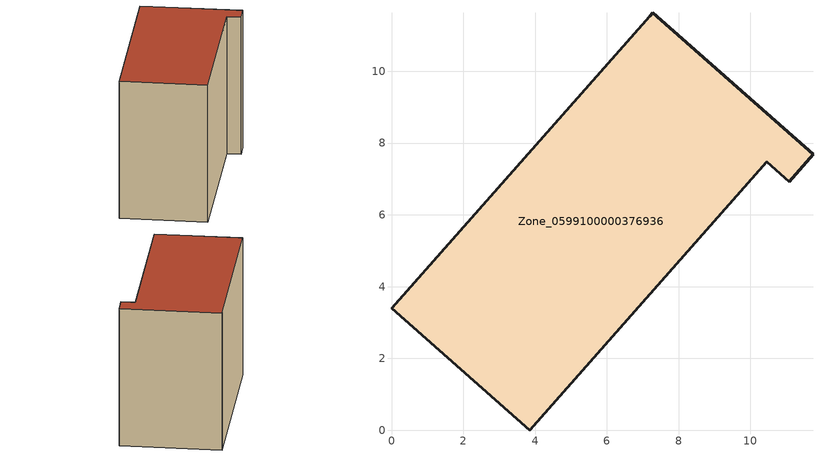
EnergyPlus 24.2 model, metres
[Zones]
Zone_0599100000376936
 floor ground (C_G): 7.2,11.54 7.27,11.63 11.74,7.68 11.08,6.92 10.45,7.48 3.85,0 0,3.4 z0
 wall outside (C_F): 11.08,6.92 11.74,7.68 7.27,11.63 7.2,11.54 0,3.4 3.85,0 10.45,7.48 11.08,6.92 z0:8.57
 roof outside (C_R): 7.27,11.63 7.2,11.54 0,3.4 3.85,0 10.45,7.48 11.08,6.92 11.74,7.68 z8.57
[BUILDING]
Pand.0599100000376936: North Axis=0; Terrain=City; Loads Convergence Tolerance Value=0.04; Temperature Convergence Tolerance Value=0.4; Solar Distribution=FullExterior; Maximum Number of Warmup Days=25; Minimum Number of Warmup Days=1
[Site:Location]
Rotterdam.The.Hague.AP_ZH_NLD Design_Conditions: Latitude=51.96; Longitude=4.45; Time Zone=1; Elevation=-4.5
[SITE:GROUNDTEMPERATURE:BUILDINGSURFACE]
18, 18, 18, 18, 18, 18, 18, 18, 18, 18, 18, 18
[MATERIAL] Thermal Absorptance=0.9; Solar Absorptance=0.7; Visible Absorptance=0.7
Name | Roughness | Thickness | Conductivity | Density | Specific Heat
G.TI.1992-2005 | MediumSmooth | 0.15 | 0.06 | 540 | 1210
F.TI.1992-2005 | Rough | 0.3 | 0.12 | 1920 | 840
R.TI.1992-2005 | MediumRough | 0.2 | 0.08 | 1500 | 1000
[CONSTRUCTION]
C_G: G.TI.1992-2005
C_F: F.TI.1992-2005
C_R: R.TI.1992-2005
[ZONE]
Zone_0599100000376936: Type=1; Multiplier=1; Ceiling Height=Autocalculate; Volume=Autocalculate; Floor Area=autocalculate; Part of Total Floor Area=Yes
[ZONEINFILTRATION:DESIGNFLOWRATE]
Infil_Zone_0599100000376936: Zone or ZoneList or Space or SpaceList=Zone_0599100000376936; Schedule=AlwaysOn; Design Flow Rate Calculation Method=Flow/Area; Flow Rate per Floor Area=0.0015; Constant Term Coefficient=1; Temperature Term Coefficient=0; Velocity Term Coefficient=0; Velocity Squared Term Coefficient=0
[HVACTEMPLATE:ZONE:IDEALLOADSAIRSYSTEM]
Zone_0599100000376936: Maximum Heating Supply Air Temperature=50; Minimum Cooling Supply Air Temperature=13; Maximum Heating Supply Air Humidity Ratio=0.0156; Minimum Cooling Supply Air Humidity Ratio=0.0077; Heating Limit=NoLimit; Cooling Limit=NoLimit; Dehumidification Control Type=ConstantSensibleHeatRatio; Cooling Sensible Heat Ratio=0.7; Dehumidification Setpoint=60; Humidification Control Type=None; Humidification Setpoint=30; Outdoor Air Method=None; Outdoor Air Flow Rate per Person=0.00944; Outdoor Air Flow Rate per Zone Floor Area=0; Outdoor Air Flow Rate per Zone=0; Demand Controlled Ventilation Type=None; Outdoor Air Economizer Type=NoEconomizer; Heat Recovery Type=None; Sensible Heat Recovery Effectiveness=0.7; Latent Heat Recovery Effectiveness=0.65
[ZONECONTROL:THERMOSTAT]
ThermostatControl_Zone_0599100000376936: Zone or ZoneList=Zone_0599100000376936; Control Type Schedule=DualSetpointControlType; Control 1=Thermostat_Zone_0599100000376936; Temperature Difference Between Cutout And Setpoint=0
[THERMOSTATSETPOINT:DUALSETPOINT]
Thermostat_Zone_0599100000376936: Heating Setpoint Temperature Schedule=HeatingSetpoint_Zone_0599100000376936; Cooling Setpoint Temperature Schedule=CoolingSetpoint_Zone_0599100000376936
[SCHEDULE:COMPACT]
HeatingSetpoint_Zone_0599100000376936: Through: 12/31, For: AllDays, Until: 24:00, 21
CoolingSetpoint_Zone_0599100000376936: Through: 12/31, For: AllDays, Until: 24:00, 24
DualSetpointControlType: Through: 12/31, For: AllDays, Until: 24:00, 4
AlwaysOn: Through: 12/31, For: AllDays, Until: 24:00, 1
